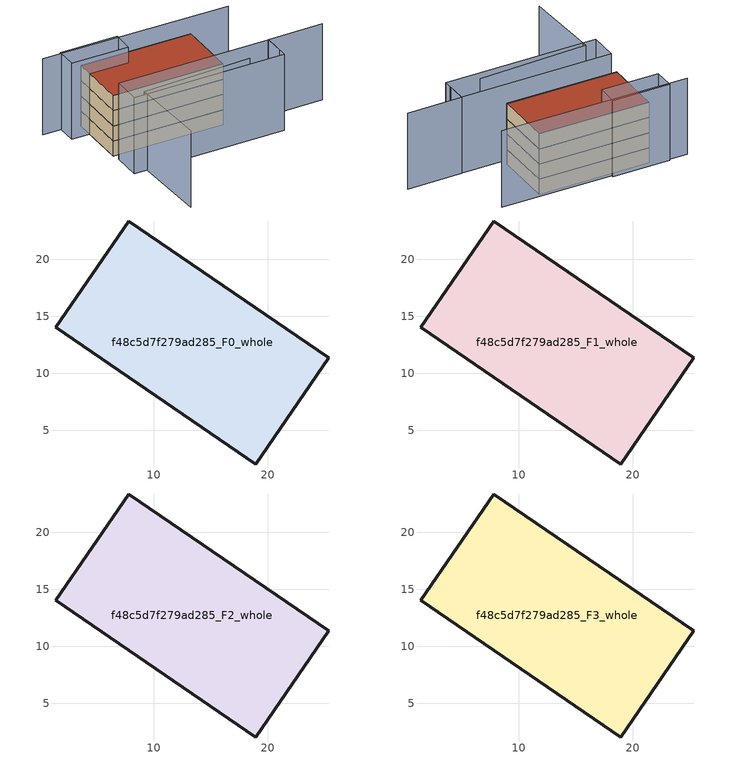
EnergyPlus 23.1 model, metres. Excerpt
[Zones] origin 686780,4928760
f48c5d7f279ad285_F0_whole
 floor ground (EU_floor_Construction): 18.95,2.03 25.32,11.37 7.78,23.34 1.41,14.01 z0
 wall outside (EU_wall_Construction): 1.41,14.01 7.78,23.34 25.32,11.37 18.95,2.03 1.41,14.01 z0:3
f48c5d7f279ad285_F1_whole
 floor to f48c5d7f279ad285_F0_whole (EU_floor_Construction): 18.95,2.03 25.32,11.37 7.77,23.34 1.4,14.01 z3
 wall outside (EU_wall_Construction): 1.41,14.01 7.78,23.34 25.32,11.37 18.95,2.03 1.41,14.01 z3:6
f48c5d7f279ad285_F2_whole
 floor to f48c5d7f279ad285_F1_whole (EU_floor_Construction): 18.95,2.03 25.32,11.37 7.77,23.34 1.4,14.01 z6
 wall outside (EU_wall_Construction): 1.41,14.01 7.78,23.34 25.32,11.37 18.95,2.03 1.41,14.01 z6:9
f48c5d7f279ad285_F3_whole
 floor to f48c5d7f279ad285_F2_whole (EU_floor_Construction): 18.95,2.03 25.32,11.37 7.77,23.34 1.4,14.01 z9
 wall outside (EU_wall_Construction): 1.41,14.01 7.78,23.34 25.32,11.37 18.95,2.03 1.41,14.01 z9:12
 roof outside (EU_roof_Construction): 25.32,11.37 18.95,2.03 1.41,14.01 7.78,23.34 z12
shading: 22.76,-6.72 24.91,-3.49 / 24.91,-3.49 33.62,-9.28 / -7.4,-5.07 0.46,7.63 / 0.46,7.63 18.2,-3.35 / 31.75,7.47 2.35,27.76 / 1.01,12.79 24.95,-3.51 / 24.95,-3.51 21.9,-7.99 / 21.9,-7.99 -2.04,8.31 / -2.04,8.31 1.01,12.79 / 5.49,26.05 14.49,19.82 / 14.49,19.82 12.23,16.55 / 12.23,16.55 3.23,22.78 / 3.23,22.78 5.49,26.05 z0:15
[Building]
EU S2 Campaign: North Axis=0; Terrain=City; Solar Distribution=FullExterior
[Site:Location]
Bologna: Latitude=44.5; Longitude=11.25; Time Zone=1; Elevation=37
[SizingPeriod:WeatherFileDays]
AnnualSizingPeriod: Begin Month=1; Begin Day of Month=1; End Month=12; End Day of Month=31; Day of Week for Start Day=Monday; Use Weather File Daylight Saving Period=No; Use Weather File Rain and Snow Indicators=No
[MATERIAL]
EU_InternalMass_Material: Roughness=MediumRough; Thickness=0.1; Conductivity=1; Density=1800; Specific Heat=900; Thermal Absorptance=0.9; Solar Absorptance=0.7; Visible Absorptance=0.7
[MATERIAL:NOMASS] Roughness=MediumRough; Thermal Absorptance=0.9; Solar Absorptance=0.7; Visible Absorptance=0.7
Name | Thermal Resistance
EU_wall_NoMass | 0.937881
EU_roof_NoMass | 0.548572
EU_floor_NoMass | 0.71348
[CONSTRUCTION]
EU_wall_Construction: EU_wall_NoMass
EU_roof_Construction: EU_roof_NoMass
EU_floor_Construction: EU_floor_NoMass
EU_InternalMass_Construction: EU_InternalMass_Material
[ZONE] Type=1; Multiplier=1; Ceiling Height=autocalculate; Floor Area=autocalculate; Part of Total Floor Area=Yes
Name | Volume
f48c5d7f279ad285_F0_whole | 720.425
f48c5d7f279ad285_F1_whole; f48c5d7f279ad285_F2_whole; f48c5d7f279ad285_F3_whole | 720.426
[INTERNALMASS] Construction=EU_InternalMass_Construction; Surface Area=240.142
Name | Zone or ZoneList
f48c5d7f279ad285_F0_whole_EU_InternalMass | f48c5d7f279ad285_F0_whole
f48c5d7f279ad285_F1_whole_EU_InternalMass | f48c5d7f279ad285_F1_whole
f48c5d7f279ad285_F2_whole_EU_InternalMass | f48c5d7f279ad285_F2_whole
f48c5d7f279ad285_F3_whole_EU_InternalMass | f48c5d7f279ad285_F3_whole
[OTHEREQUIPMENT] Fuel Type=Electricity; Design Level Calculation Method=Watts/Area; Power per Zone Floor Area=1; Fraction Latent=0; Fraction Radiant=0; Fraction Lost=0; Carbon Dioxide Generation Rate=0; EndUse Subcategory=EU_Step8_InternalGains
Name | Zone or ZoneList or Space or SpaceList | Schedule
EU_Step8_InternalGain_f48c5d7f279ad285_F0_whole_f000 | f48c5d7f279ad285_F0_whole | EU_Step8_GainSchedule_f48c5d7f279ad285_F0_whole_f000
EU_Step8_InternalGain_f48c5d7f279ad285_F1_whole_f000 | f48c5d7f279ad285_F1_whole | EU_Step8_GainSchedule_f48c5d7f279ad285_F1_whole_f000
EU_Step8_InternalGain_f48c5d7f279ad285_F2_whole_f000 | f48c5d7f279ad285_F2_whole | EU_Step8_GainSchedule_f48c5d7f279ad285_F2_whole_f000
EU_Step8_InternalGain_f48c5d7f279ad285_F3_whole_f000 | f48c5d7f279ad285_F3_whole | EU_Step8_GainSchedule_f48c5d7f279ad285_F3_whole_f000
[ZONEVENTILATION:DESIGNFLOWRATE] Schedule=EU_AlwaysOn; Design Flow Rate Calculation Method=AirChanges/Hour; Air Changes per Hour=0.687892; Ventilation Type=Natural; Fan Pressure Rise=0; Fan Total Efficiency=1; Constant Term Coefficient=1; Temperature Term Coefficient=0; Velocity Term Coefficient=0; Velocity Squared Term Coefficient=0; Minimum Indoor Temperature=-100; Maximum Indoor Temperature=100; Delta Temperature=-100; Minimum Outdoor Temperature=-100; Maximum Outdoor Temperature=100; Maximum Wind Speed=40
Name | Zone or ZoneList or Space or SpaceList
EU_ConstantAir_f48c5d7f279ad285_F0_whole | f48c5d7f279ad285_F0_whole
EU_ConstantAir_f48c5d7f279ad285_F1_whole | f48c5d7f279ad285_F1_whole
EU_ConstantAir_f48c5d7f279ad285_F2_whole | f48c5d7f279ad285_F2_whole
EU_ConstantAir_f48c5d7f279ad285_F3_whole | f48c5d7f279ad285_F3_whole
[HVACTEMPLATE:THERMOSTAT] Constant Heating Setpoint=20; Constant Cooling Setpoint=50
EU_HeatOnly_f48c5d7f279ad285_F0_whole; EU_HeatOnly_f48c5d7f279ad285_F1_whole; EU_HeatOnly_f48c5d7f279ad285_F2_whole; EU_HeatOnly_f48c5d7f279ad285_F3_whole
[HVACTEMPLATE:ZONE:IDEALLOADSAIRSYSTEM] System Availability Schedule=EU_AlwaysOn; Maximum Heating Supply Air Temperature=50; Minimum Cooling Supply Air Temperature=13; Maximum Heating Supply Air Humidity Ratio=0.0156; Minimum Cooling Supply Air Humidity Ratio=0.0077; Heating Limit=NoLimit; Cooling Limit=NoLimit; Heating Availability Schedule=EU_AlwaysOn; Cooling Availability Schedule=EU_CoolingOff; Dehumidification Control Type=ConstantSensibleHeatRatio; Cooling Sensible Heat Ratio=0.7; Dehumidification Setpoint=60; Humidification Control Type=None; Humidification Setpoint=30; Outdoor Air Method=None; Outdoor Air Flow Rate per Person=0.00944; Outdoor Air Flow Rate per Zone Floor Area=0; Outdoor Air Flow Rate per Zone=0; Demand Controlled Ventilation Type=None; Outdoor Air Economizer Type=NoEconomizer; Heat Recovery Type=None; Sensible Heat Recovery Effectiveness=0.7; Latent Heat Recovery Effectiveness=0.65
Name | Template Thermostat
f48c5d7f279ad285_F0_whole | EU_HeatOnly_f48c5d7f279ad285_F0_whole
f48c5d7f279ad285_F1_whole | EU_HeatOnly_f48c5d7f279ad285_F1_whole
f48c5d7f279ad285_F2_whole | EU_HeatOnly_f48c5d7f279ad285_F2_whole
f48c5d7f279ad285_F3_whole | EU_HeatOnly_f48c5d7f279ad285_F3_whole
[SIZING:ZONE] Zone Cooling Design Supply Air Temperature Input Method=SupplyAirTemperature; Zone Cooling Design Supply Air Temperature=13; Zone Heating Design Supply Air Temperature Input Method=SupplyAirTemperature; Zone Heating Design Supply Air Temperature=50; Zone Cooling Design Supply Air Humidity Ratio=0.008; Zone Heating Design Supply Air Humidity Ratio=0.008; Cooling Design Air Flow Method=DesignDay; Cooling Design Air Flow Rate=0; Cooling Minimum Air Flow per Zone Floor Area=0.000762; Cooling Minimum Air Flow=0; Cooling Minimum Air Flow Fraction=0.2; Heating Design Air Flow Method=DesignDay; Heating Design Air Flow Rate=0; Heating Maximum Air Flow per Zone Floor Area=0.002032; Heating Maximum Air Flow=0.141576; Heating Maximum Air Flow Fraction=0.3; Account for Dedicated Outdoor Air System=No; Dedicated Outdoor Air System Control Strategy=NeutralSupplyAir; Dedicated Outdoor Air Low Setpoint Temperature for Design=autosize; Dedicated Outdoor Air High Setpoint Temperature for Design=autosize; Zone Load Sizing Method=Sensible Load Only No Latent Load; Zone Latent Cooling Design Supply Air Humidity Ratio Input Method=HumidityRatioDifference; Zone Cooling Design Supply Air Humidity Ratio Difference=0.005; Zone Latent Heating Design Supply Air Humidity Ratio Input Method=HumidityRatioDifference; Zone Humidification Design Supply Air Humidity Ratio Difference=0.005
f48c5d7f279ad285_F0_whole; f48c5d7f279ad285_F1_whole; f48c5d7f279ad285_F2_whole; f48c5d7f279ad285_F3_whole
[SCHEDULE:CONSTANT]
Name | Hourly Value
EU_AlwaysOn | 1
EU_CoolingOff | 0
[SCHEDULE:FILE] Column Number=1; Rows to Skip at Top=0; Number of Hours of Data=8760; Column Separator=Comma; Interpolate to Timestep=No; Minutes per Item=60; Adjust Schedule for Daylight Savings=Yes
Name | File
EU_Step8_GainSchedule_f48c5d7f279ad285_F0_whole_f000 | ../../schedules/f48c5d7f279ad285/f48c5d7f279ad285_F0_whole_f000_gain.csv
EU_Step8_GainSchedule_f48c5d7f279ad285_F1_whole_f000 | ../../schedules/f48c5d7f279ad285/f48c5d7f279ad285_F1_whole_f000_gain.csv
EU_Step8_GainSchedule_f48c5d7f279ad285_F2_whole_f000 | ../../schedules/f48c5d7f279ad285/f48c5d7f279ad285_F2_whole_f000_gain.csv
EU_Step8_GainSchedule_f48c5d7f279ad285_F3_whole_f000 | ../../schedules/f48c5d7f279ad285/f48c5d7f279ad285_F3_whole_f000_gain.csv
